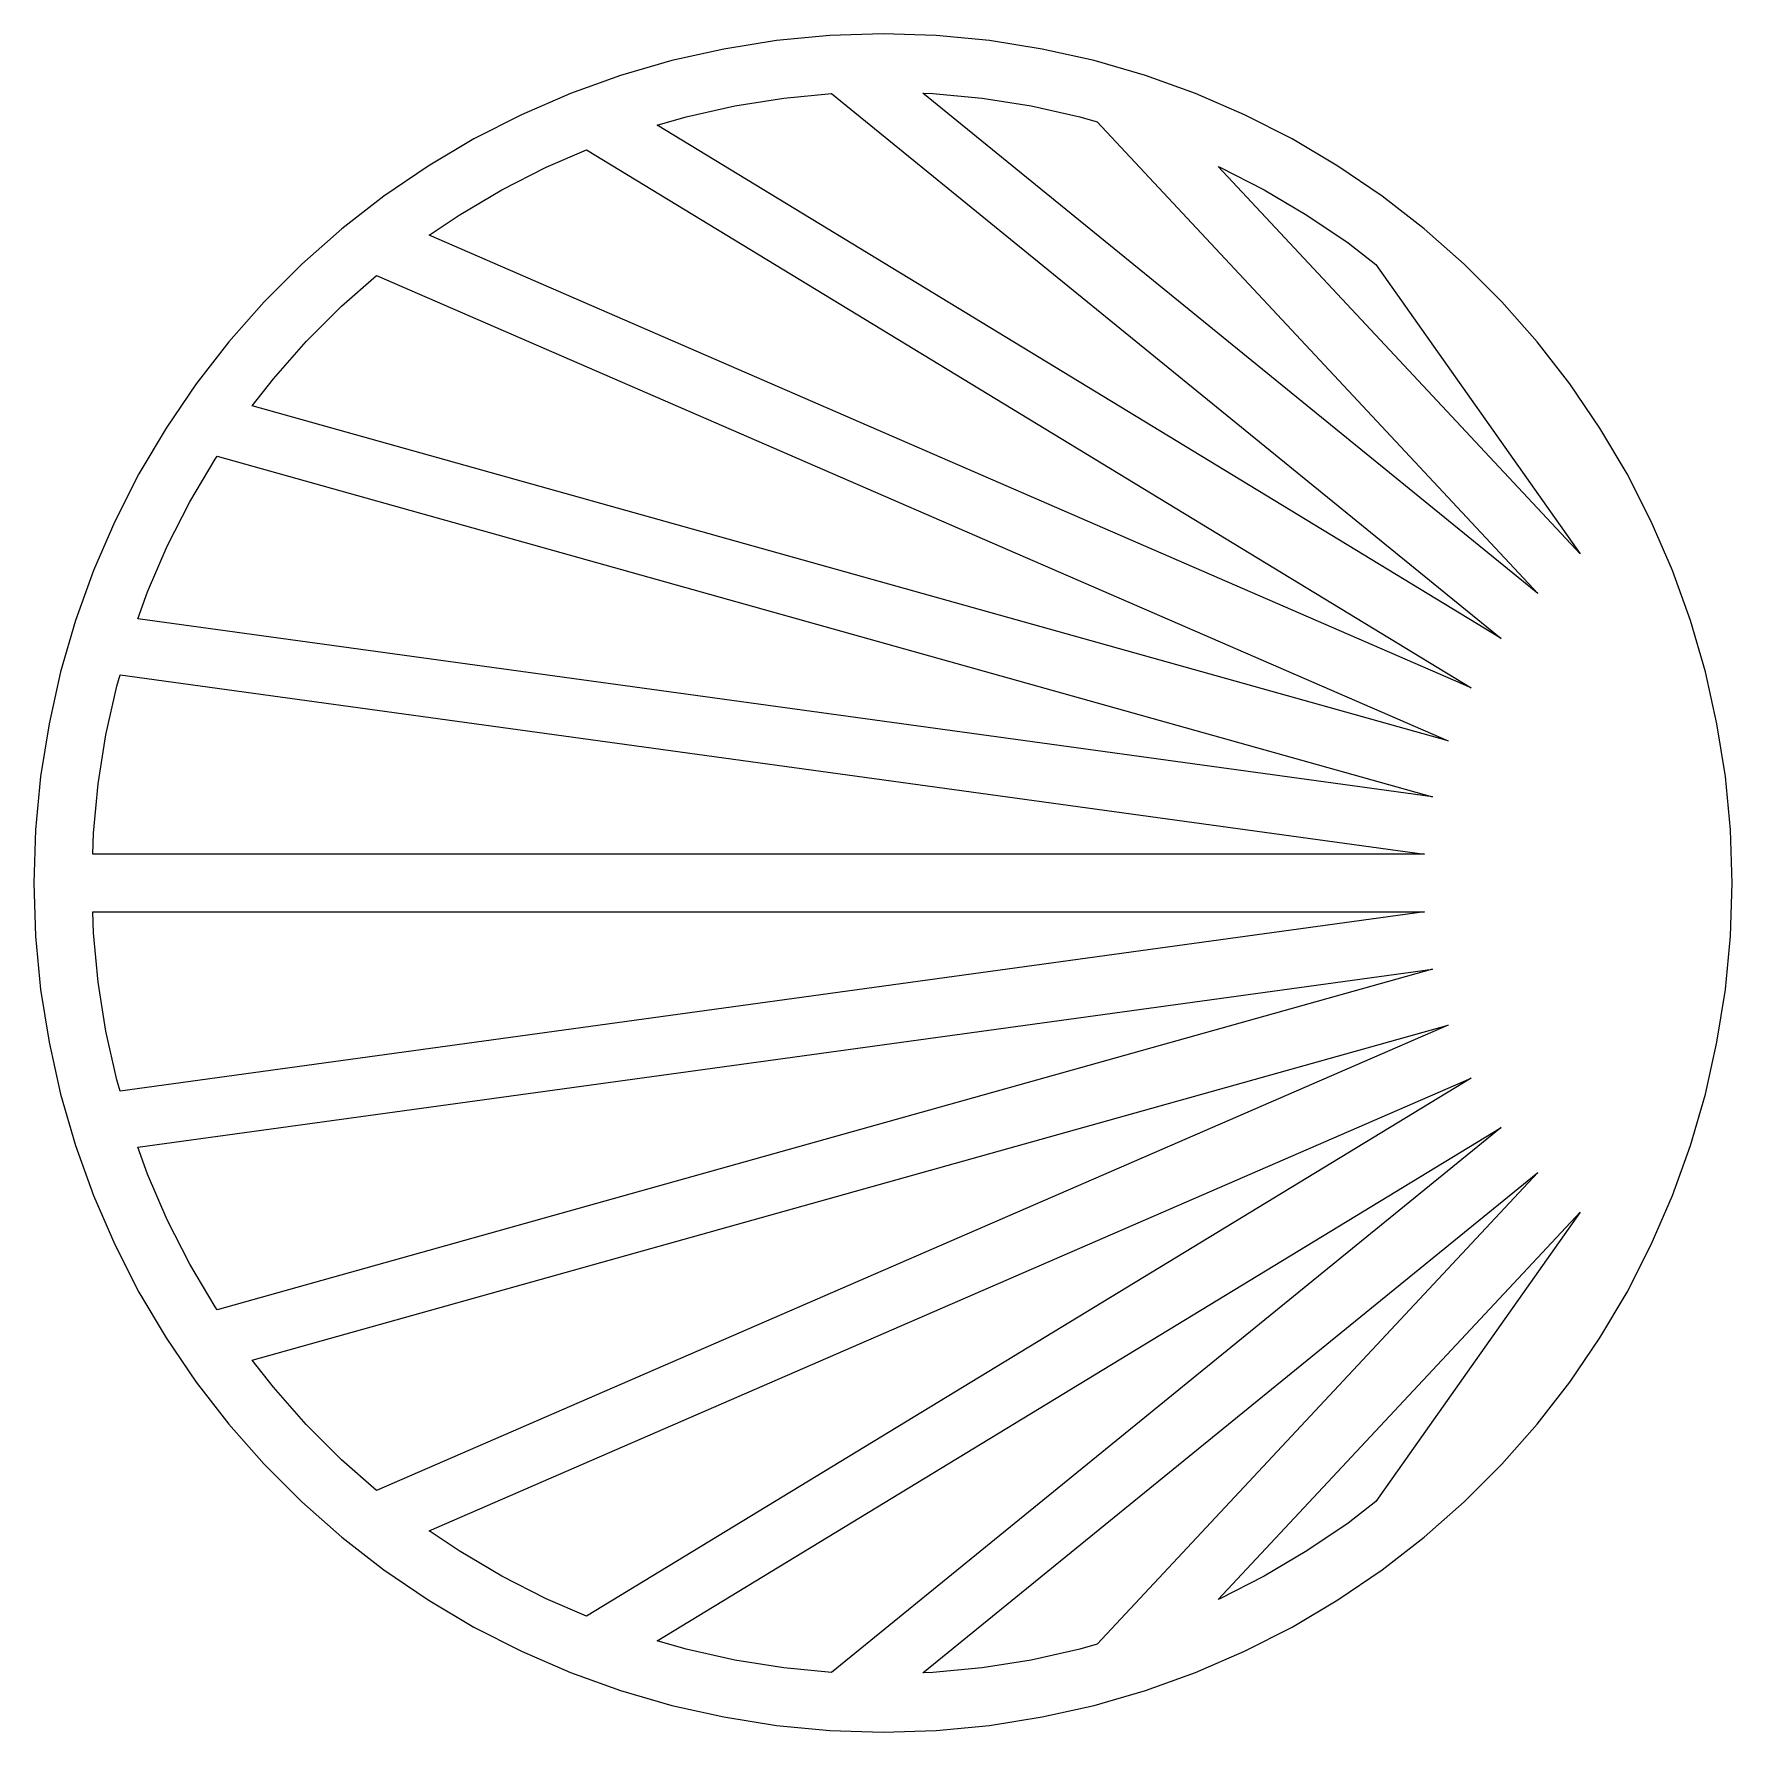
# Model space of a CAD drawing. Header units: metres. Extents: x -44 to 44, y -44 to 44.
import ezdxf

# ---------------------------------------------------------------- set-up
doc = ezdxf.new("R2010")
doc.units = ezdxf.units.M

msp = doc.modelspace()

# ---------------------------------------------------------------- linework, layer by layer
for p, q in [((0, 44), (-2.76277, 43.9132)), ((2.76277, 43.9132), (0, 44)), ((-8.24477, 43.2206), (-10.9424, 42.6176)), ((-5.51465, 43.653), (-8.24477, 43.2206)), ((-2.76277, 43.9132), (-5.51465, 43.653)), ((5.51465, 43.653), (2.76277, 43.9132)), ((8.24477, 43.2206), (5.51465, 43.653)), ((10.9424, 42.6176), (8.24477, 43.2206)), ((-10.9424, 42.6176), (-13.5967, 41.8465)), ((13.5967, 41.8465), (10.9424, 42.6176)), ((-13.5967, 41.8465), (-16.1975, 40.9102)), ((16.1975, 40.9102), (13.5967, 41.8465)), ((-16.1975, 40.9102), (-18.7343, 39.8124)), ((-7.68263, 40.2738), (-5.13866, 40.6767)), ((-5.13866, 40.6767), (-2.66287, 40.9107)), ((-2.66287, 40.9107), (32.0426, 12.6757)), ((2.06071, 40.9352), (2.5744, 40.9191)), ((33.9358, 15.0029), (2.06071, 40.9352)), ((2.5744, 40.9191), (5.13866, 40.6767)), ((5.13866, 40.6767), (7.68263, 40.2738)), ((18.7343, 39.8124), (16.1975, 40.9102)), ((-18.7343, 39.8124), (-21.1972, 38.5575)), ((-11.6987, 39.2754), (-10.1963, 39.7119)), ((-10.1963, 39.7119), (-7.68263, 40.2738)), ((7.68263, 40.2738), (10.1963, 39.7119)), ((10.1963, 39.7119), (11.1061, 39.4476)), ((21.1972, 38.5575), (18.7343, 39.8124)), ((32.0426, 12.6757), (-11.6987, 39.2754)), ((11.1061, 39.4476), (33.9358, 15.0029)), ((-21.1972, 38.5575), (-23.5764, 37.1504)), ((-17.4569, 37.0979), (-15.374, 37.9993)), ((-15.374, 37.9993), (30.4839, 10.1124)), ((23.5764, 37.1504), (21.1972, 38.5575)), ((-23.5764, 37.1504), (-25.8625, 35.5967)), ((-19.7519, 35.9286), (-17.4569, 37.0979)), ((17.3705, 37.1353), (17.4569, 37.0979)), ((36.1284, 17.0505), (17.3705, 37.1353)), ((17.4569, 37.0979), (19.7519, 35.9286)), ((25.8625, 35.5967), (23.5764, 37.1504)), ((-25.8625, 35.5967), (-28.0466, 33.9026)), ((-21.9689, 34.6174), (-19.7519, 35.9286)), ((19.7519, 35.9286), (21.9689, 34.6174)), ((28.0466, 33.9026), (25.8625, 35.5967)), ((-23.5143, 33.5672), (-21.9689, 34.6174)), ((21.9689, 34.6174), (24.0992, 33.1697)), ((-28.0466, 33.9026), (-30.1201, 32.0746)), ((30.4839, 10.1124), (-23.5143, 33.5672)), ((30.1201, 32.0746), (28.0466, 33.9026)), ((24.0992, 33.1697), (25.5381, 32.0536)), ((-30.1201, 32.0746), (-32.0746, 30.1201)), ((25.5381, 32.0536), (36.1284, 17.0505)), ((32.0746, 30.1201), (30.1201, 32.0746)), ((-28.0664, 29.8877), (-26.2534, 31.4861)), ((-26.2534, 31.4861), (29.2887, 7.36079)), ((-32.0746, 30.1201), (-33.9026, 28.0466)), ((33.9026, 28.0466), (32.0746, 30.1201)), ((-29.8877, 28.0664), (-28.0664, 29.8877)), ((-33.9026, 28.0466), (-35.5967, 25.8625)), ((-31.591, 26.1344), (-29.8877, 28.0664)), ((35.5967, 25.8625), (33.9026, 28.0466)), ((-35.5967, 25.8625), (-37.1504, 23.5764)), ((-32.6844, 24.7248), (-31.591, 26.1344)), ((37.1504, 23.5764), (35.5967, 25.8625)), ((29.2887, 7.36079), (-32.6844, 24.7248)), ((-37.1504, 23.5764), (-38.5575, 21.1972)), ((38.5575, 21.1972), (37.1504, 23.5764)), ((-34.6174, 21.9689), (-34.5135, 22.1218)), ((-34.5135, 22.1218), (28.4793, 4.47206)), ((-38.5575, 21.1972), (-39.8124, 18.7343)), ((-35.9286, 19.7519), (-34.6174, 21.9689)), ((39.8124, 18.7343), (38.5575, 21.1972)), ((-37.0979, 17.4569), (-35.9286, 19.7519)), ((-39.8124, 18.7343), (-40.9102, 16.1975)), ((40.9102, 16.1975), (39.8124, 18.7343)), ((-38.1208, 15.0931), (-37.0979, 17.4569)), ((-40.9102, 16.1975), (-41.8465, 13.5967)), ((41.8465, 13.5967), (40.9102, 16.1975)), ((-38.6241, 13.6952), (-38.1208, 15.0931)), ((-41.8465, 13.5967), (-42.6176, 10.9424)), ((28.4793, 4.47206), (-38.6241, 13.6952)), ((42.6176, 10.9424), (41.8465, 13.5967)), ((-42.6176, 10.9424), (-43.2206, 8.24477)), ((-39.7119, 10.1963), (-39.5386, 10.7927)), ((-39.5386, 10.7927), (28.0708, 1.5)), ((43.2206, 8.24477), (42.6176, 10.9424)), ((-40.2738, 7.68263), (-39.7119, 10.1963)), ((-43.2206, 8.24477), (-43.653, 5.51465)), ((43.653, 5.51465), (43.2206, 8.24477)), ((-40.6767, 5.13866), (-40.2738, 7.68263)), ((-43.653, 5.51465), (-43.9132, 2.76277)), ((43.9132, 2.76277), (43.653, 5.51465)), ((-40.9191, 2.5744), (-40.6767, 5.13866)), ((-43.9132, 2.76277), (-44, 0)), ((44, 0), (43.9132, 2.76277)), ((-40.9529, 1.5), (-40.9191, 2.5744)), ((28.0708, 1.5), (-40.9529, 1.5)), ((-44, 0), (-43.9132, -2.76277)), ((43.9132, -2.76277), (44, 0)), ((-40.9191, -2.5744), (-40.9529, -1.5)), ((-40.9529, -1.5), (28.0708, -1.5)), ((28.0708, -1.5), (-39.5386, -10.7927)), ((-40.6767, -5.13866), (-40.9191, -2.5744)), ((-43.9132, -2.76277), (-43.653, -5.51465)), ((43.653, -5.51465), (43.9132, -2.76277)), ((-40.2738, -7.68263), (-40.6767, -5.13866)), ((-38.6241, -13.6952), (28.4793, -4.47206)), ((28.4793, -4.47206), (-34.5135, -22.1218)), ((-43.653, -5.51465), (-43.2206, -8.24477)), ((43.2206, -8.24477), (43.653, -5.51465)), ((-39.7119, -10.1963), (-40.2738, -7.68263)), ((-32.6844, -24.7248), (29.2887, -7.36079)), ((29.2887, -7.36079), (-26.2534, -31.4861)), ((-43.2206, -8.24477), (-42.6176, -10.9424)), ((42.6176, -10.9424), (43.2206, -8.24477)), ((-39.5386, -10.7927), (-39.7119, -10.1963)), ((-23.5143, -33.5672), (30.4839, -10.1124)), ((30.4839, -10.1124), (-15.374, -37.9993)), ((-42.6176, -10.9424), (-41.8465, -13.5967)), ((41.8465, -13.5967), (42.6176, -10.9424)), ((-11.6987, -39.2754), (32.0426, -12.6757)), ((32.0426, -12.6757), (-2.66287, -40.9107)), ((-41.8465, -13.5967), (-40.9102, -16.1975)), ((-38.1208, -15.0931), (-38.6241, -13.6952)), ((40.9102, -16.1975), (41.8465, -13.5967)), ((-37.0979, -17.4569), (-38.1208, -15.0931)), ((2.06071, -40.9352), (33.9358, -15.0029)), ((33.9358, -15.0029), (11.1061, -39.4476)), ((-40.9102, -16.1975), (-39.8124, -18.7343)), ((39.8124, -18.7343), (40.9102, -16.1975)), ((-35.9286, -19.7519), (-37.0979, -17.4569)), ((17.3705, -37.1353), (36.1284, -17.0505)), ((36.1284, -17.0505), (25.5381, -32.0536)), ((-39.8124, -18.7343), (-38.5575, -21.1972)), ((38.5575, -21.1972), (39.8124, -18.7343)), ((-34.6174, -21.9689), (-35.9286, -19.7519)), ((-38.5575, -21.1972), (-37.1504, -23.5764)), ((-34.5135, -22.1218), (-34.6174, -21.9689)), ((37.1504, -23.5764), (38.5575, -21.1972)), ((-37.1504, -23.5764), (-35.5967, -25.8625)), ((35.5967, -25.8625), (37.1504, -23.5764)), ((-31.591, -26.1344), (-32.6844, -24.7248)), ((-35.5967, -25.8625), (-33.9026, -28.0466)), ((-29.8877, -28.0664), (-31.591, -26.1344)), ((33.9026, -28.0466), (35.5967, -25.8625)), ((-33.9026, -28.0466), (-32.0746, -30.1201)), ((-28.0664, -29.8877), (-29.8877, -28.0664)), ((32.0746, -30.1201), (33.9026, -28.0466)), ((-26.2534, -31.4861), (-28.0664, -29.8877)), ((-32.0746, -30.1201), (-30.1201, -32.0746)), ((30.1201, -32.0746), (32.0746, -30.1201)), ((-30.1201, -32.0746), (-28.0466, -33.9026)), ((25.5381, -32.0536), (24.0992, -33.1697)), ((28.0466, -33.9026), (30.1201, -32.0746)), ((24.0992, -33.1697), (21.9689, -34.6174)), ((-28.0466, -33.9026), (-25.8625, -35.5967)), ((-21.9689, -34.6174), (-23.5143, -33.5672)), ((25.8625, -35.5967), (28.0466, -33.9026)), ((-19.7519, -35.9286), (-21.9689, -34.6174)), ((21.9689, -34.6174), (19.7519, -35.9286)), ((-25.8625, -35.5967), (-23.5764, -37.1504)), ((-17.4569, -37.0979), (-19.7519, -35.9286)), ((19.7519, -35.9286), (17.4569, -37.0979)), ((23.5764, -37.1504), (25.8625, -35.5967)), ((-23.5764, -37.1504), (-21.1972, -38.5575)), ((-15.374, -37.9993), (-17.4569, -37.0979)), ((17.4569, -37.0979), (17.3705, -37.1353)), ((21.1972, -38.5575), (23.5764, -37.1504)), ((-21.1972, -38.5575), (-18.7343, -39.8124)), ((18.7343, -39.8124), (21.1972, -38.5575)), ((-10.1963, -39.7119), (-11.6987, -39.2754)), ((11.1061, -39.4476), (10.1963, -39.7119)), ((-18.7343, -39.8124), (-16.1975, -40.9102)), ((-7.68263, -40.2738), (-10.1963, -39.7119)), ((-5.13866, -40.6767), (-7.68263, -40.2738)), ((7.68263, -40.2738), (5.13866, -40.6767)), ((10.1963, -39.7119), (7.68263, -40.2738)), ((16.1975, -40.9102), (18.7343, -39.8124)), ((-16.1975, -40.9102), (-13.5967, -41.8465)), ((-2.66287, -40.9107), (-5.13866, -40.6767)), ((2.5744, -40.9191), (2.06071, -40.9352)), ((5.13866, -40.6767), (2.5744, -40.9191)), ((13.5967, -41.8465), (16.1975, -40.9102)), ((-13.5967, -41.8465), (-10.9424, -42.6176)), ((10.9424, -42.6176), (13.5967, -41.8465)), ((-10.9424, -42.6176), (-8.24477, -43.2206)), ((8.24477, -43.2206), (10.9424, -42.6176)), ((-8.24477, -43.2206), (-5.51465, -43.653)), ((-5.51465, -43.653), (-2.76277, -43.9132)), ((-2.76277, -43.9132), (0, -44)), ((0, -44), (2.76277, -43.9132)), ((2.76277, -43.9132), (5.51465, -43.653)), ((5.51465, -43.653), (8.24477, -43.2206))]:
    msp.add_line(p, q)

doc.saveas('drawing.dxf')
